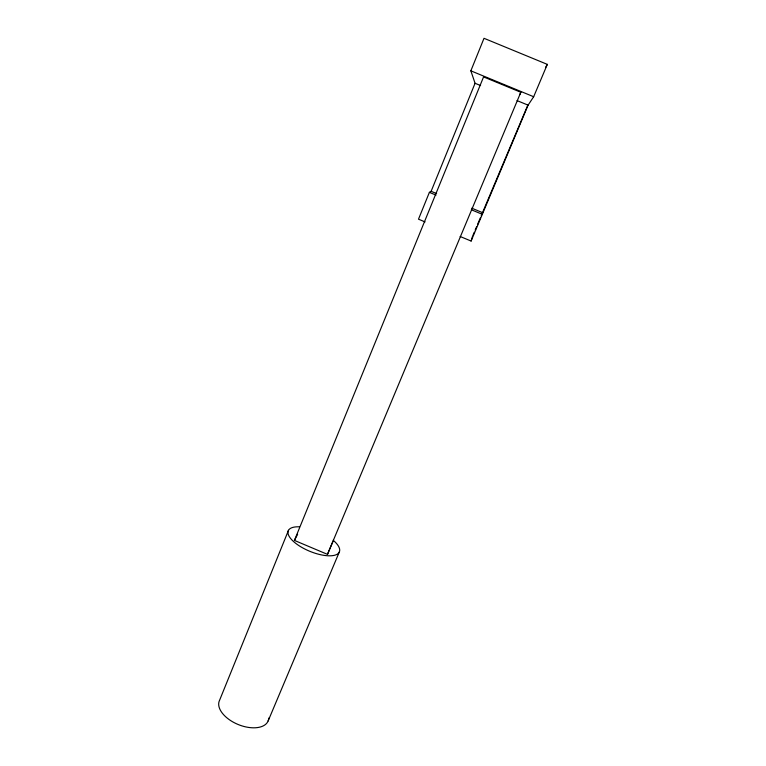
<?xml version="1.0" encoding="UTF-8"?>
<svg xmlns="http://www.w3.org/2000/svg" width="766" height="766" viewBox="0 0 766 766"><rect width="100%" height="100%" fill="white"/><g stroke="black" fill="none" stroke-linecap="round" stroke-linejoin="round"><path stroke-width="1.15" d="M460.146 236.493L471.109 241.041L528.09 105.153L533.663 96.736L547.317 64.373L484.007 38.3L470.851 70.826L475.064 83.274L431.124 191.309L429.391 192.362L418.495 219.181L425.073 221.92M471.109 241.041L472.421 236.617M520.009 94.323L520.813 92.265L483.576 76.906L294.422 540.413L327.484 554.364L332.846 541.667M288.495 530.321L219.583 700.277A26.398 14.688 22.4 0 0 240.064 725.249A26.398 14.688 22.4 0 0 268.751 718.087M327.484 554.364L520.813 92.265M268.148 720.93L339.405 551.788M472.89 235.516L474.269 232.222M475.198 230.03L476.586 226.746M477.505 224.553L480.282 217.965M481.201 215.773L527.879 104.999M294.422 540.413L297.629 534.285M545.651 67.274L547.317 64.373M470.851 70.826L533.663 96.736M475.064 83.274L480.588 85.553M517.04 100.595L528.09 105.153M431.124 191.309L436.62 193.587M471.77 208.17L482.752 212.728M429.391 192.362L436.017 195.11M471.329 209.76L482.36 214.336M333.162 540.241A27.643 10.781 22.4 0 1 330.127 555.81A27.643 10.781 22.4 0 1 293.005 541.026A27.643 10.781 22.4 0 1 299.449 526.817"/></g></svg>
